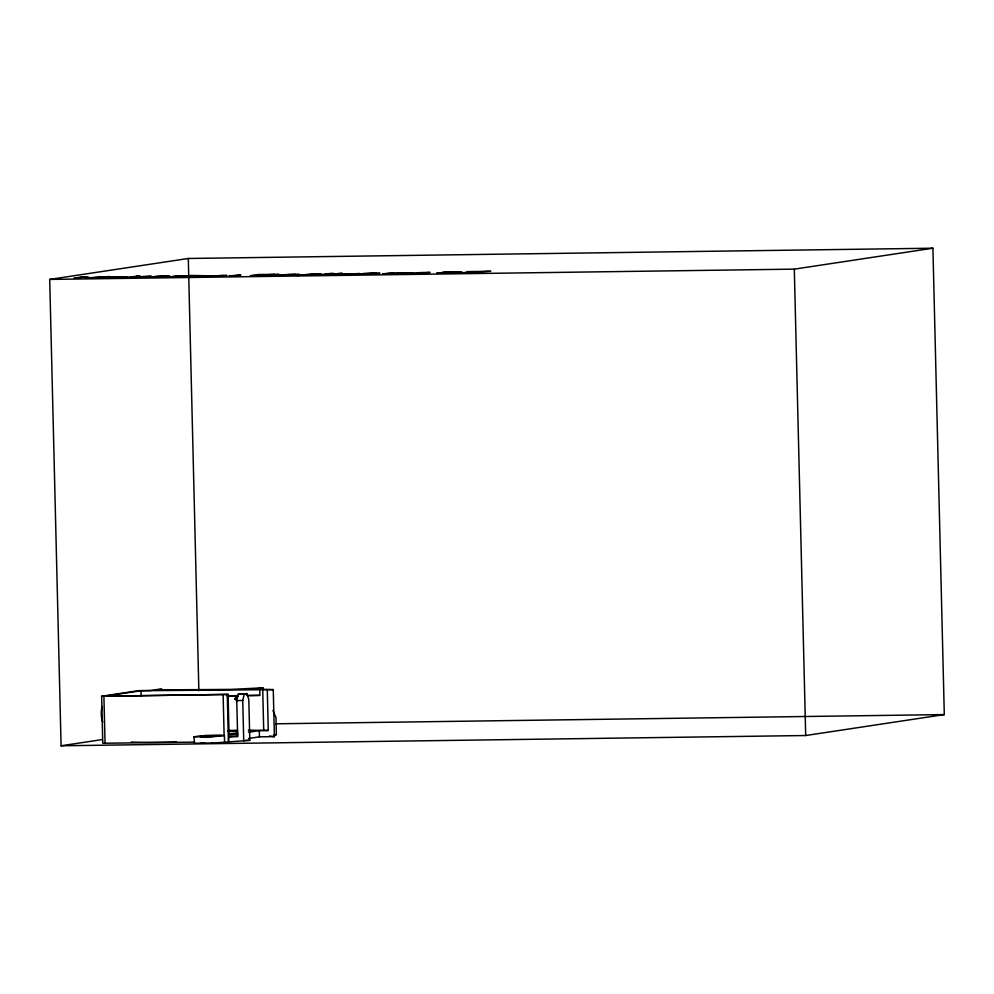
<?xml version="1.0" encoding="UTF-8"?>
<svg xmlns="http://www.w3.org/2000/svg" width="994" height="994" viewBox="0 0 994 994"><rect width="100%" height="100%" fill="white"/><g stroke="black" fill="none" stroke-linecap="round" stroke-linejoin="round"><path stroke-width="1.49" d="M228.782 741.462L228.67 736.803L237.641 736.678L236.758 700.571L238.336 694.085L246.922 693.613L248.811 699.577L249.805 740.344L214.493 742.94L194.588 743.214L193.905 736.827L200.415 735.808L224.408 735.473L224.557 741.698M243.741 741.263L242.747 700.497L244.325 694.011L246.922 693.613M236.845 700.894L234.696 698.745L238.784 694.334L240.511 694.073M212.443 742.704L211.921 742.543M49.7 279.413L188.301 258.477L932.906 248.214L944.3 714.587L805.699 735.523L61.094 745.786L49.7 279.413L794.305 269.138L932.906 248.214M337.55 273.561L342.209 273.338L330.493 274.63L339.96 273.673M422.189 272.679L430.079 272.418L423.394 272.716M455.6 272.903L456.557 272.754L436.652 273.164L457.749 272.021L452.009 271.983M194.402 742.12L102.78 743.251L101.624 696.26L138.725 690.656L150.69 690.495L158.916 689.252L161.91 689.215L157.151 689.923L231.217 689.389L263.261 687.811L255.036 689.053L273.251 689.637L274.406 736.629L259.446 736.84L248.599 738.467M273.251 689.637L140.937 690.731L104.556 696.235L228.073 694.408L229.067 735.175L238.013 733.821M260.59 689.091L259.72 689.215L259.881 695.44L247.593 695.614M101.624 696.26L228.073 694.408M234.696 698.745L236.435 698.484M61.094 745.786L102.22 739.586M224.408 735.473L212.318 736.815L193.905 736.827M248.45 732.243L259.297 730.615L268.268 730.491L267.274 689.712M228.67 736.803L237.728 735.846M273.636 735.051L276.382 734.641L275.959 717.519L272.94 710.449M167.663 276.618L149.473 276.904L169.8 276.22L153.213 276.817L164.258 276.655M297.094 274.829L278.904 275.127L290.397 274.344M293.69 274.878L282.644 275.027L299.231 274.431L283.949 274.791L295.64 274.555L291.441 274.443M441.485 272.965L461.688 271.921L442.492 272.368L450.493 272.021M116.72 277.562L127.692 276.754L110.955 277.077L120.92 276.68M369.01 274.083L379.981 273.275L363.245 273.598L373.21 273.201M313.098 274.033L297.119 275.413L317.67 274.22L313.719 274.133M115.577 277.488L110.843 277.488L122.535 277.077L107.066 277.587L124.014 276.817L122.013 276.779M367.867 274.009L363.133 274.009L374.825 273.598L359.356 274.108L376.304 273.338L374.303 273.3M213.076 276.27L226.992 275.45L206.243 276.121L223.252 275.574L209.958 276.009L212.84 276.158M346.546 274.431L357.641 273.959L340.097 274.269L359.716 273.598L343.862 274.17L346.397 274.307M399.551 273.698L413.479 272.878L392.854 273.462L409.727 273.002L396.432 273.437L399.327 273.586M238.336 694.085L244.325 694.011M226.992 695.775L237.728 695.626M246.934 695.502L259.21 695.328M227.638 695.887L238.386 695.738M236.758 700.571L242.747 700.497M275.711 723.806L944.3 714.587M228.434 730.428L237.628 730.304M248.376 730.155L268.268 730.491M204.515 735.51L221.389 735.287M275.176 734.653L276.382 734.641M245.319 740.406L249.805 740.344M306.674 274.978L321.46 274.145L305.146 274.679L306.363 274.829M204.727 743.04L201.012 743.027M269.399 736.032L274.406 736.629M794.305 269.138L805.699 735.523M262.714 689.177L263.708 729.944M259.297 730.615L259.446 736.84M227.266 694.533L228.409 741.524M223.128 694.719L224.122 735.485M188.301 258.477L198.862 690.768M140.937 690.731L141.061 695.713M103.91 696.359L105.053 743.35M102.78 722.029A9.344 2.609 89.2 0 1 102.121 706.572M176.597 742.058A58.41 2.137 -1.4 0 1 131.233 742.046M237.516 732.951A58.41 2.137 -1.4 0 1 229.85 733.671M227.527 731.087A58.41 2.137 -1.4 0 1 237.628 731.485M188.86 276.27L201.409 275.872L188.86 276.27M205.199 275.748L183.207 276.655L191.432 275.413L205.199 275.748M232.844 275.798L235.677 275.823L228.968 275.934L240.859 275.04L232.844 275.798M386.405 273.685L389.226 273.71L382.528 273.81L394.419 272.928L386.405 273.685M200.328 736.641L212.505 736.38L200.328 736.641M166.209 276.332L154.517 276.58L166.209 276.332M270.79 275.089C265.087 276.208 279.525 275.003 272.716 274.866L279.065 274.419L258.44 274.493L250.239 275.736L270.79 275.089M274.928 274.53L258.515 275.003L274.928 274.53M84.415 277.102L74.19 278.158L82.39 276.916L87.882 276.841L89.087 277.786L109.526 276.543L101.326 277.786L97.685 277.835L104.681 276.792L89.684 277.947L85.894 277.997L84.415 277.102M136.774 276.17L128.574 277.413L151.225 276.282L135.346 276.841L140.104 276.121L136.774 276.17M176.41 275.934L170.434 276.829L186.561 275.773L176.41 275.934M330.008 273.512L321.82 274.742L333.487 273.462L330.008 273.512M419.928 272.567L413.951 273.474L423.233 272.617L419.928 272.567M486.215 271.35L467.018 271.623L472.523 272.095L458.184 272.865L483.047 272.518L477.282 272.021L490.775 271.287L486.215 271.35"/></g></svg>
